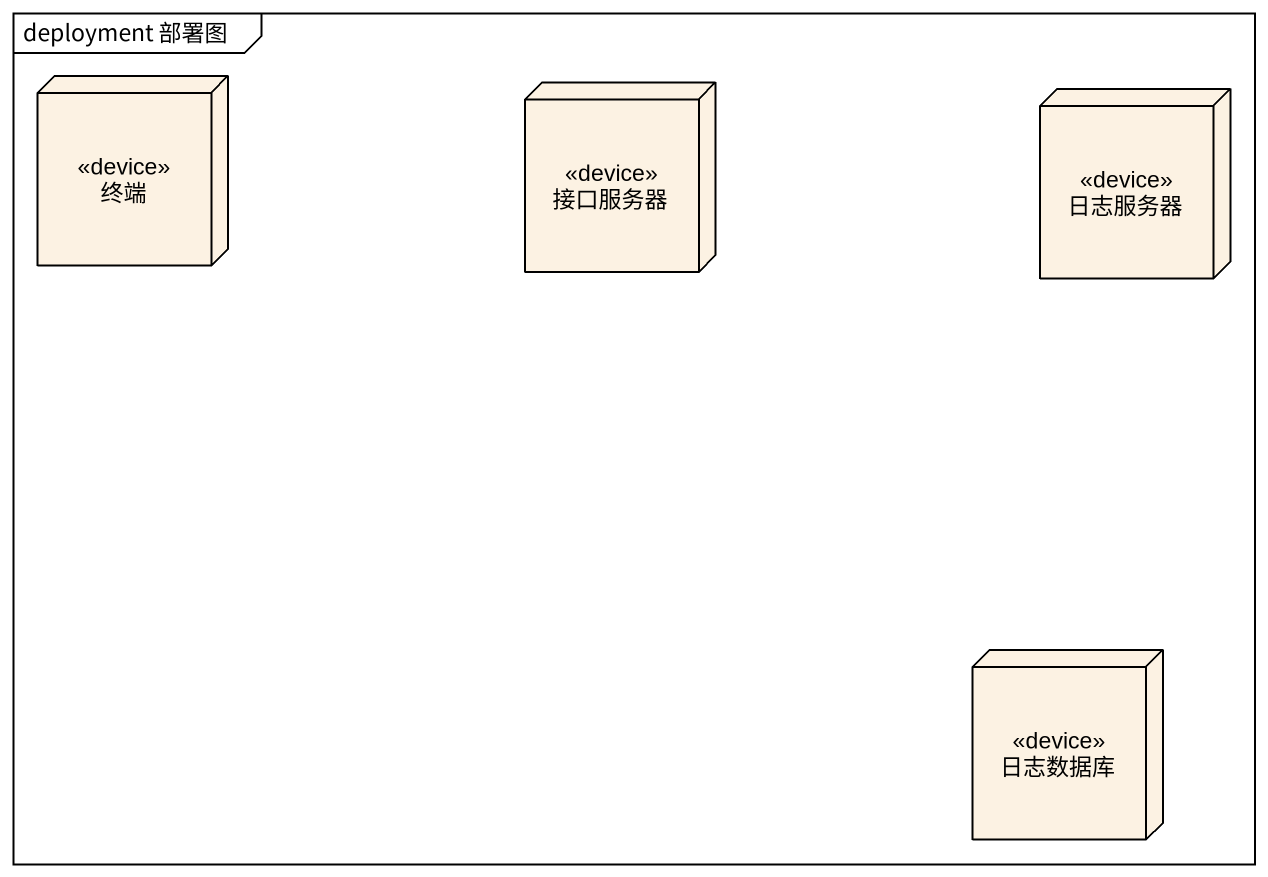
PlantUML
@startuml
mainframe deployment 部署图
node 终端 <<device>>
node 接口服务器 <<device>>
node 日志服务器 <<device>>
node 日志数据库 <<device>>
@enduml
